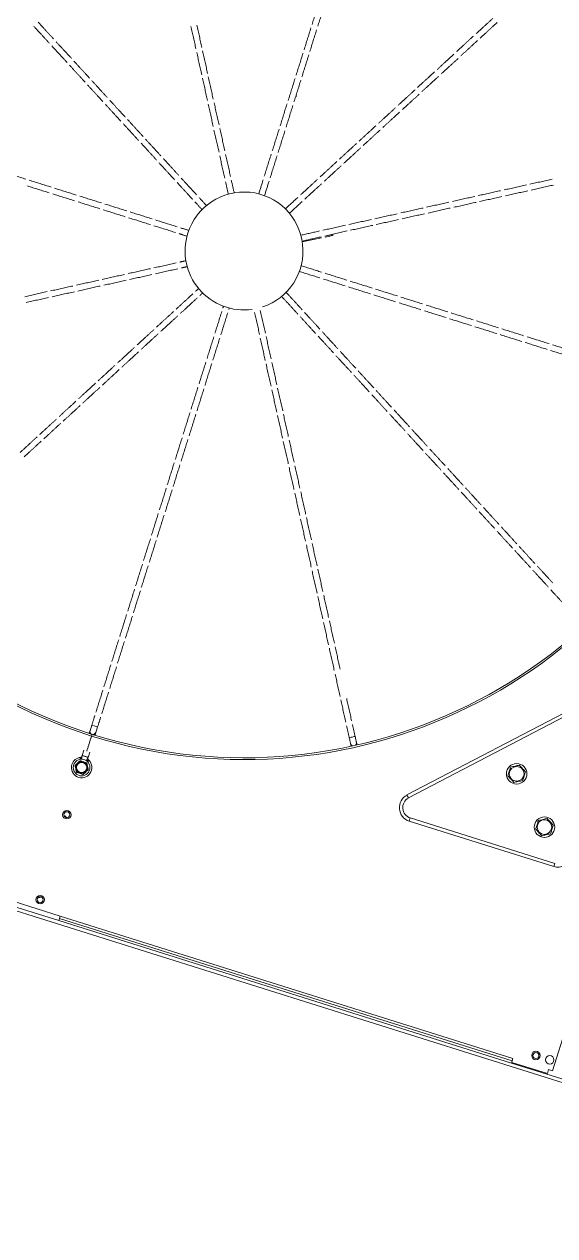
# Model space of a CAD drawing. Header units: metres. Extents: x -17822 to 152406, y -4219 to 19791.
# Drawn here: x 116899.4 to 116943.5, y 6315.5 to 6416.1 of the extents above; entities that cross this region are included whole.
import ezdxf

# ---------------------------------------------------------------- set-up
doc = ezdxf.new("R2010")
doc.units = ezdxf.units.M
doc.header["$LTSCALE"] = 100
doc.header["$MEASUREMENT"] = 0
doc.layers.get('0').update_dxf_attribs({"color": 9, "lineweight": 9})
doc.layers.add('Chiller', color=32, linetype='Continuous', lineweight=9)

# ---------------------------------------------------------------- blocks, each defined once
blk = doc.blocks.new('Chiller')
at = {"layer": 'Chiller', "linetype": 'Continuous'}
for p, q in [((73.81, -22.94), (587.43, -184.4)), ((309.17, -33.86), (310.76, -33.53)), ((310.74, -33.43), (310.66, -33.45)), ((311.6, -33.26), (311.04, -33.37)), ((311.06, -33.47), (311.72, -33.33)), ((311.7, -33.22), (311.72, -33.33)), ((317.87, -79.81), (333.65, -71.58)), ((318, -80.06), (333.78, -71.83)), ((291.53, -74.47), (291.68, -74)), ((291.68, -74), (292.16, -74.15)), ((292.16, -74.15), (292.01, -74.62)), ((291.48, -75.47), (291.44, -75.61)), ((291.48, -75.47), (291.49, -75.42)), ((291.54, -75.28), (291.49, -75.42)), ((291.54, -75.28), (291.55, -75.24)), ((291.6, -75.1), (291.55, -75.24)), ((291.6, -75.1), (291.61, -75.05)), ((291.66, -74.91), (291.61, -75.05)), ((291.66, -74.91), (291.7, -74.77)), ((291.02, -76.1), (290.88, -76.54)), ((290.88, -76.54), (291.02, -76.1)), ((291.3, -76.03), (291.26, -76.18)), ((291.3, -76.03), (291.32, -75.98)), ((291.36, -75.84), (291.32, -75.98)), ((291.36, -75.84), (291.38, -75.79)), ((291.36, -76.69), (291.5, -76.25)), ((291.5, -76.25), (291.36, -76.69)), ((291.42, -75.65), (291.38, -75.79)), ((291.42, -75.65), (291.44, -75.61)), ((291.36, -76.69), (290.88, -76.54)), ((290.88, -76.54), (291.36, -76.69)), ((291.36, -76.67), (290.89, -76.52)), ((290.89, -76.52), (291.36, -76.67)), ((318.06, -81.99), (318.15, -81.72)), ((330.07, -85.76), (318.06, -81.99)), ((330.15, -85.49), (318.15, -81.72)), ((330.07, -85.76), (330.15, -85.49)), ((285.11, -89.05), (288.93, -90.25)), ((289.05, -89.87), (285.23, -88.67)), ((288.93, -90.25), (288.99, -90.06)), ((326.56, -102.08), (288.93, -90.25)), ((288.99, -90.06), (289.05, -89.87)), ((326.62, -101.89), (288.99, -90.06)), ((289.05, -89.87), (326.68, -101.7)), ((329.97, -102.73), (333.03, -93)), ((326.56, -102.08), (326.62, -101.89)), ((326.56, -102.08), (333.34, -104.21)), ((329.54, -102.96), (326.58, -102.03)), ((326.68, -101.7), (326.62, -101.89)), ((329.54, -102.96), (329.64, -102.63)), ((329.64, -102.63), (329.97, -102.73))]:
    blk.add_line(p, q, dxfattribs=at)
at = {"layer": 'Chiller', "linetype": 'Continuous', "flags": 128}
for points in [[(313.56, -74.94), (313.54, -74.95), (313.49, -74.96), (313.41, -74.98), (313.32, -75), (313.22, -75.02), (313.14, -75.04), (313.09, -75.05), (313.07, -75.05), (313.07, -75.05)], [(313.18, -75.53), (313.17, -75.51), (313.17, -75.47), (313.16, -75.43), (313.14, -75.37), (313.13, -75.3), (313.11, -75.22), (313.09, -75.14), (313.07, -75.05)], [(313.56, -74.94), (313.58, -75.03), (313.6, -75.11), (313.61, -75.19), (313.63, -75.26), (313.64, -75.32), (313.65, -75.37), (313.66, -75.4), (313.67, -75.42)], [(290.69, -76.7), (290.69, -76.72), (290.7, -76.77), (290.71, -76.85), (290.72, -76.85)], [(317.87, -79.81), (317.88, -79.83), (317.89, -79.85), (317.9, -79.88), (317.92, -79.91), (317.94, -79.94), (317.96, -79.98), (317.98, -80.02), (318, -80.06)]]:
    blk.add_lwpolyline(points, dxfattribs=at)
at = {"layer": 'Chiller', "linetype": 'Continuous'}
for centre, radius in [((290.83, -77.53), 0.693), ((290.83, -77.53), 0.693), ((290.83, -77.53), 0.477), ((290.83, -77.53), 0.477), ((290.83, -77.53), 0.425), ((290.83, -77.53), 0.425), ((326.99, -78.05), 0.85), ((326.99, -78.05), 0.612), ((289.6, -81.45), 0.35), ((289.6, -81.45), 0.25), ((329.3, -82.48), 0.85), ((329.3, -82.48), 0.612), ((287.38, -88.51), 0.35), ((287.38, -88.51), 0.25), ((328.59, -101.46), 0.35), ((328.59, -101.46), 0.25), ((329.74, -101.82), 0.35)]:
    blk.add_circle(centre, radius, dxfattribs=at)
for centre, radius, start, end in [((304.33, -34.61), 42.25, 72.5493, 252.5493), ((304.33, -34.61), 42.1, 72.5493, 252.5493), ((304.33, -34.61), 42.25, 252.5493, 72.5493), ((304.33, -34.61), 42.1, 252.5493, 72.5493), ((304.33, -34.61), 4.9, 288.3885, 162.5493), ((304.33, -34.61), 4.9, 162.5493, 277.9493), ((311.62, -33.35), 0.1, 11.6593, 101.6593), ((291.77, -74.54), 0.247, 162.9068, 237.9515), ((291.77, -74.54), 0.247, 267.1589, 342.1799), ((313.43, -75.48), 0.246, 304.7315, 12.3219), ((313.42, -75.48), 0.246, 192.7756, 260.3791), ((290.83, -77.53), 0.85, 162.5493, 45.5136), ((290.83, -77.53), 0.85, 95.5136, 162.5493), ((290.65, -76.45), 0.25, 279.5849, 342.5493), ((340.08, -72), 49.55, 185.4289, 185.6104), ((291.6, -76.75), 0.75, 162.5493, 187.0634), ((290.65, -76.45), 0.75, 318.0278, 342.5493), ((253.61, -44.82), 49.55, 319.4881, 319.6696), ((328.05, -113), 51.4, 135.4356, 135.6106), ((291.6, -76.75), 0.25, 162.5493, 225.5136), ((318.42, -80.86), 1.18, 117.5493, 252.5493), ((318.42, -80.86), 0.9, 117.5493, 252.5493), ((289.26, -81.86), 0.35, 28.947, 72.5487), ((330.42, -84.63), 1.18, 252.5493, 342.5493), ((287.34, -87.97), 0.35, 252.5481, 296.1533)]:
    blk.add_arc(centre, radius, start, end, dxfattribs=at)
for points in [[(309.98, -15.79), (310.54, -13.99)], [(311.03, -14.13), (310.46, -15.94)], [(288.14, -17.34), (286.85, -15.94)], [(287.21, -15.59), (288.49, -16.99)], [(300.33, -17.81), (299.92, -15.96)], [(300.41, -15.85), (300.82, -17.7)], [(309.32, -17.9), (309.89, -16.08)], [(323.62, -16.56), (325.02, -15.27)], [(325.36, -15.63), (323.96, -16.92)], [(310.36, -16.23), (309.8, -18.03)], [(322, -18.04), (323.4, -16.75)], [(289.62, -18.95), (288.34, -17.56)], [(288.7, -17.22), (289.99, -18.61)], [(300.81, -19.97), (300.4, -18.12)], [(300.88, -17.99), (301.3, -19.85)], [(323.74, -17.12), (322.35, -18.4)], [(290.19, -18.84), (291.48, -20.24)], [(308.66, -19.99), (309.23, -18.18)], [(309.71, -18.32), (309.14, -20.13)], [(320.38, -19.53), (321.78, -18.25)], [(322.13, -18.61), (320.72, -19.89)], [(291.11, -20.58), (289.83, -19.18)], [(318.75, -21.02), (320.16, -19.73)], [(320.5, -20.1), (319.1, -21.38)], [(292.6, -22.2), (291.31, -20.8)], [(291.67, -20.45), (292.96, -21.86)], [(301.29, -22.12), (300.88, -20.26)], [(301.36, -20.14), (301.77, -22)], [(308, -22.1), (308.57, -20.28)], [(309.05, -20.42), (308.48, -22.23)], [(293.16, -22.08), (294.45, -23.48)], [(308.72, -21.75), (308.67, -21.72)], [(317.13, -22.51), (318.54, -21.22)], [(318.89, -21.58), (317.49, -22.86)], [(294.08, -23.82), (292.8, -22.42)], [(301.77, -24.27), (301.35, -22.4)], [(301.84, -22.29), (302.25, -24.14)], [(307.34, -24.2), (307.9, -22.38)], [(308.39, -22.52), (307.82, -24.33)], [(315.51, -24), (316.92, -22.71)], [(317.26, -23.07), (315.86, -24.35)], [(295.57, -25.44), (294.29, -24.04)], [(294.65, -23.69), (295.94, -25.1)], [(302.25, -26.41), (301.83, -24.56)], [(302.32, -24.43), (302.73, -26.29)], [(306.68, -26.29), (307.25, -24.48)], [(307.73, -24.62), (307.16, -26.43)], [(313.89, -25.49), (315.29, -24.2)], [(315.64, -24.56), (314.24, -25.84)], [(297.06, -27.06), (295.78, -25.66)], [(296.14, -25.32), (297.42, -26.71)], [(312.27, -26.97), (313.68, -25.68)], [(314.02, -26.05), (312.62, -27.33)], [(297.63, -26.94), (298.91, -28.34)], [(302.73, -28.57), (302.31, -26.71)], [(302.8, -26.59), (303.21, -28.43)], [(306.01, -28.4), (306.58, -26.58)], [(307.07, -26.71), (306.5, -28.53)], [(310.65, -28.46), (312.05, -27.17)], [(284.37, -28.07), (286.19, -28.64)], [(298.55, -28.69), (297.26, -27.28)], [(312.4, -27.53), (311, -28.82)], [(286.47, -28.73), (288.29, -29.3)], [(300.05, -30.32), (298.76, -28.91)], [(299.11, -28.56), (300.39, -29.95)], [(303.02, -29.88), (302.79, -28.86)], [(303.27, -28.73), (303.51, -29.77)], [(305.55, -29.86), (305.92, -28.69)], [(306.41, -28.81), (306.03, -30.01)], [(309.03, -29.95), (310.43, -28.66)], [(310.78, -29.02), (309.38, -30.3)], [(325.94, -29.54), (327.8, -29.12)], [(328.09, -29.06), (329.95, -28.65)], [(330.06, -29.13), (328.2, -29.55)], [(288.14, -29.78), (286.32, -29.21)], [(290.24, -30.44), (288.43, -29.87)], [(288.57, -29.39), (290.38, -29.96)], [(290.67, -30.05), (292.48, -30.62)], [(300.6, -30.18), (301.2, -30.83)], [(307.76, -31.11), (308.8, -30.16)], [(321.65, -30.49), (323.5, -30.08)], [(323.8, -30.01), (325.65, -29.6)], [(325.77, -30.09), (323.91, -30.5)], [(327.92, -29.61), (326.07, -30.02)], [(292.34, -31.1), (290.53, -30.53)], [(294.44, -31.76), (292.63, -31.19)], [(292.77, -30.71), (294.58, -31.28)], [(300.83, -31.17), (300.25, -30.53)], [(309.16, -30.5), (308.1, -31.48)], [(317.35, -31.45), (319.21, -31.04)], [(319.5, -30.97), (321.36, -30.56)], [(321.47, -31.04), (319.62, -31.46)], [(323.62, -30.57), (321.76, -30.98)], [(296.54, -32.42), (294.73, -31.85)], [(294.86, -31.37), (296.68, -31.94)], [(296.96, -32.03), (298.77, -32.6)], [(313.05, -32.41), (314.91, -31.99)], [(315.2, -31.93), (317.06, -31.52)], [(317.18, -32), (315.32, -32.41)], [(319.33, -31.52), (317.47, -31.93)], [(298.64, -33.08), (296.83, -32.51)], [(299.58, -33.38), (298.93, -33.17)], [(299.06, -32.69), (299.73, -32.9)], [(309.05, -33.3), (310.61, -32.95)], [(310.89, -32.89), (312.75, -32.47)], [(312.89, -32.95), (311.04, -33.37)], [(315.04, -32.48), (313.18, -32.89)], [(310.74, -33.43), (309.16, -33.79)], [(294.69, -36.49), (296.54, -36.08)], [(296.83, -36.02), (298.69, -35.6)], [(298.82, -36.09), (296.97, -36.5)], [(298.98, -35.54), (299.49, -35.42)], [(299.6, -35.91), (299.12, -36.02)], [(309.07, -35.83), (310.77, -36.37)], [(290.4, -37.45), (292.25, -37.04)], [(292.54, -36.97), (294.39, -36.56)], [(294.53, -37.04), (292.67, -37.46)], [(296.67, -36.57), (294.82, -36.98)], [(310.64, -36.85), (308.92, -36.31)], [(312.74, -37.51), (310.93, -36.94)], [(311.06, -36.46), (312.87, -37.03)], [(313.15, -37.12), (314.98, -37.69)], [(286.1, -38.41), (287.96, -37.99)], [(288.24, -37.93), (290.1, -37.52)], [(290.23, -38), (288.37, -38.41)], [(292.37, -37.52), (290.52, -37.94)], [(298.68, -39.45), (300.08, -38.16)], [(300.3, -37.96), (300.55, -37.73)], [(300.89, -38.1), (300.66, -38.31)], [(307.82, -38.04), (309.15, -39.49)], [(314.83, -38.17), (313.02, -37.6)], [(315.25, -37.78), (317.08, -38.35)], [(288.07, -38.48), (286.22, -38.89)], [(300.44, -38.51), (299.04, -39.8)], [(302.57, -39.36), (302.62, -39.2)], [(308.8, -39.85), (307.45, -38.38)], [(316.93, -38.83), (315.12, -38.26)], [(319.03, -39.49), (317.22, -38.92)], [(317.36, -38.44), (319.17, -39.01)], [(319.46, -39.1), (321.27, -39.67)], [(297.06, -40.93), (298.46, -39.65)], [(298.81, -40.01), (297.41, -41.29)], [(301.91, -41.45), (302.48, -39.64)], [(302.97, -39.76), (302.4, -41.58)], [(303.1, -39.35), (303.06, -39.47)], [(305.62, -41.55), (305.21, -39.71)], [(305.68, -39.56), (306.1, -41.43)], [(310.28, -41.47), (309, -40.07)], [(309.35, -39.71), (310.64, -41.11)], [(321.13, -40.15), (319.32, -39.58)], [(323.23, -40.81), (321.41, -40.24)], [(321.55, -39.76), (323.37, -40.33)], [(295.44, -42.42), (296.84, -41.14)], [(325.33, -41.47), (323.51, -40.9)], [(323.66, -40.42), (325.47, -40.99)], [(325.75, -41.08), (327.57, -41.65)], [(297.19, -41.49), (295.79, -42.78)], [(301.25, -43.55), (301.82, -41.73)], [(302.31, -41.86), (301.74, -43.68)], [(306.09, -43.7), (305.68, -41.85)], [(306.16, -41.71), (306.58, -43.58)], [(311.77, -43.08), (310.48, -41.68)], [(310.84, -41.33), (312.13, -42.74)], [(327.42, -42.13), (325.61, -41.56)], [(329.52, -42.79), (327.71, -42.22)], [(327.85, -41.74), (329.68, -42.31)], [(293.82, -43.91), (295.22, -42.63)], [(295.57, -42.98), (294.17, -44.27)], [(312.33, -42.96), (313.62, -44.36)], [(331.62, -43.45), (329.81, -42.88)], [(329.96, -42.4), (331.76, -42.97)], [(292.2, -45.4), (293.6, -44.11)], [(300.59, -45.64), (301.16, -43.84)], [(301.64, -43.97), (301.08, -45.78)], [(306.57, -45.85), (306.16, -44)], [(306.65, -43.88), (307.06, -45.73)], [(313.26, -44.71), (311.97, -43.31)], [(293.95, -44.47), (292.55, -45.76)], [(314.74, -46.32), (313.46, -44.92)], [(313.82, -44.58), (315.11, -45.98)], [(290.58, -46.88), (291.98, -45.6)], [(292.33, -45.96), (290.92, -47.25)], [(299.93, -47.74), (300.5, -45.93)], [(300.99, -46.06), (300.42, -47.88)], [(307.05, -48), (306.64, -46.14)], [(307.12, -46.02), (307.54, -47.88)], [(315.31, -46.2), (316.59, -47.6)], [(288.96, -48.37), (290.36, -47.09)], [(316.23, -47.95), (314.95, -46.55)], [(290.71, -47.45), (289.3, -48.74)], [(299.27, -49.84), (299.84, -48.03)], [(300.33, -48.16), (299.76, -49.98)], [(307.53, -50.15), (307.12, -48.29)], [(307.6, -48.17), (308.01, -50.02)], [(317.72, -49.56), (316.43, -48.16)], [(316.8, -47.82), (318.08, -49.22)], [(287.34, -49.86), (288.74, -48.58)], [(289.08, -48.93), (287.68, -50.23)], [(285.72, -51.35), (287.12, -50.06)], [(298.61, -51.94), (299.18, -50.13)], [(299.66, -50.27), (299.1, -52.08)], [(308.08, -50.32), (308.49, -52.17)], [(319.21, -51.19), (317.92, -49.79)], [(318.28, -49.44), (319.57, -50.84)], [(287.46, -50.42), (286.06, -51.71)], [(308.01, -52.29), (307.59, -50.44)], [(319.77, -51.07), (321.06, -52.46)], [(297.95, -54.04), (298.52, -52.22)], [(320.7, -52.81), (319.41, -51.41)], [(299, -52.37), (298.44, -54.18)], [(308.48, -54.44), (308.07, -52.58)], [(308.56, -52.47), (308.97, -54.32)], [(322.18, -54.43), (320.9, -53.03)], [(321.26, -52.68), (322.55, -54.09)], [(297.3, -56.13), (297.86, -54.33)], [(322.75, -54.3), (324.03, -55.71)], [(298.35, -54.46), (297.78, -56.28)], [(308.96, -56.58), (308.55, -54.73)], [(309.04, -54.61), (309.45, -56.47)], [(323.67, -56.05), (322.39, -54.65)], [(325.16, -57.67), (323.87, -56.27)], [(324.24, -55.93), (325.52, -57.33)], [(296.64, -58.23), (297.2, -56.42)], [(297.68, -56.56), (297.11, -58.38)], [(309.44, -58.73), (309.03, -56.88)], [(309.51, -56.76), (309.93, -58.62)], [(326.64, -59.29), (325.36, -57.89)], [(325.72, -57.54), (327.01, -58.95)], [(295.97, -60.34), (296.55, -58.52)], [(297.02, -58.67), (296.46, -60.47)], [(309.92, -60.88), (309.51, -59.03)], [(309.99, -58.91), (310.4, -60.76)], [(327.21, -59.17), (328.49, -60.57)], [(328.14, -60.92), (326.85, -59.51)], [(295.32, -62.43), (295.89, -60.62)], [(296.36, -60.76), (295.79, -62.58)], [(310.4, -63.03), (309.98, -61.18)], [(310.47, -61.06), (310.88, -62.91)], [(329.62, -62.53), (328.33, -61.13)], [(328.7, -60.79), (329.99, -62.19)], [(294.66, -64.53), (295.23, -62.71)], [(295.71, -62.86), (295.13, -64.68)], [(310.87, -65.17), (310.46, -63.32)], [(310.95, -63.21), (311.36, -65.06)], [(331.11, -64.15), (329.82, -62.76)], [(294, -66.63), (294.57, -64.81)], [(295.05, -64.96), (294.48, -66.77)], [(311.43, -65.35), (311.84, -67.21)], [(311.35, -67.33), (310.94, -65.47)], [(293.34, -68.72), (293.91, -66.91)], [(294.38, -67.06), (293.81, -68.87)], [(311.83, -69.47), (311.42, -67.62)], [(311.9, -67.5), (312.32, -69.36)], [(292.68, -70.83), (293.25, -69.01)], [(293.73, -69.16), (293.16, -70.97)], [(312.31, -71.62), (311.9, -69.76)], [(292.02, -72.92), (292.59, -71.11)], [(293.07, -71.26), (292.5, -73.07)], [(312.79, -73.76), (312.37, -71.91)], [(312.86, -71.8), (313.27, -73.65)], [(291.68, -74), (291.93, -73.21)], [(292.41, -73.35), (292.16, -74.15)], [(291.46, -74.69), (291.53, -74.47)], [(313.07, -75.05), (312.85, -74.06)], [(313.34, -73.95), (313.56, -74.94)], [(292.01, -74.62), (291.94, -74.84)], [(313.67, -75.42), (313.72, -75.64)], [(313.23, -75.75), (313.18, -75.53)]]:
    blk.add_open_spline(points, degree=1, dxfattribs=at)
for points, knots in [([(290.28, -77.36), (290.29, -77.35), (290.34, -77.31), (290.42, -77.24), (290.52, -77.14), (290.62, -77.05), (290.68, -76.99), (290.71, -76.97)], [0, 0, 0, 0, 0.111318, 0.325274, 0.540888, 0.820939, 1, 1, 1, 1]), ([(290.71, -76.97), (290.7, -76.98), (290.67, -77.01), (290.59, -77.07), (290.48, -77.18), (290.37, -77.28), (290.3, -77.34), (290.28, -77.36), (290.28, -77.36)], [0, 0, 0, 0, 0.061533, 0.243712, 0.500216, 0.869735, 0.981557, 1, 1, 1, 1]), ([(290.41, -77.92), (290.4, -77.91), (290.39, -77.87), (290.37, -77.78), (290.34, -77.62), (290.31, -77.48), (290.29, -77.39), (290.28, -77.36), (290.28, -77.36)], [0, 0, 0, 0, 0.061533, 0.243721, 0.500216, 0.869734, 0.981565, 1, 1, 1, 1]), ([(290.28, -77.36), (290.28, -77.38), (290.3, -77.44), (290.32, -77.54), (290.35, -77.68), (290.38, -77.81), (290.4, -77.89), (290.41, -77.92)], [0, 0, 0, 0, 0.111318, 0.325265, 0.540888, 0.820939, 1, 1, 1, 1]), ([(290.71, -76.97), (290.72, -76.98), (290.78, -76.99), (290.88, -77.03), (291.01, -77.07), (291.14, -77.11), (291.22, -77.13), (291.26, -77.14)], [0, 0, 0, 0, 0.1112877, 0.3252305, 0.5408352, 0.8208977, 1, 1, 1, 1]), ([(291.26, -77.14), (291.24, -77.14), (291.18, -77.12), (291.08, -77.09), (290.95, -77.05), (290.82, -77.01), (290.74, -76.98), (290.71, -76.97)], [0, 0, 0, 0, 0.111362, 0.325305, 0.54091, 0.820973, 1, 1, 1, 1]), ([(291.26, -77.14), (291.26, -77.15), (291.27, -77.2), (291.29, -77.29), (291.32, -77.45), (291.36, -77.59), (291.38, -77.68), (291.38, -77.7), (291.38, -77.71)], [0, 0, 0, 0, 0.061533, 0.243712, 0.500216, 0.869735, 0.981557, 1, 1, 1, 1]), ([(291.38, -77.71), (291.38, -77.69), (291.36, -77.63), (291.34, -77.53), (291.31, -77.39), (291.28, -77.26), (291.26, -77.18), (291.26, -77.14)], [0, 0, 0, 0, 0.111356, 0.325272, 0.540886, 0.820939, 1, 1, 1, 1]), ([(326.26, -78.21), (326.27, -78.18), (326.31, -78.03), (326.39, -77.79), (326.45, -77.58), (326.48, -77.5)], [0, 0, 0, 0, 0.13214, 0.636315, 1, 1, 1, 1]), ([(326.48, -77.5), (326.54, -77.48), (326.67, -77.45), (326.92, -77.4), (327.1, -77.36), (327.21, -77.33)], [0, 0, 0, 0, 0.264901, 0.53549, 1, 1, 1, 1]), ([(327.21, -77.33), (327.26, -77.38), (327.35, -77.48), (327.52, -77.67), (327.64, -77.8), (327.72, -77.89)], [0, 0, 0, 0, 0.264862, 0.535466, 1, 1, 1, 1]), ([(290.96, -78.1), (290.94, -78.09), (290.88, -78.07), (290.78, -78.04), (290.65, -78), (290.52, -77.96), (290.44, -77.93), (290.41, -77.92)], [0, 0, 0, 0, 0.111362, 0.325305, 0.54091, 0.820973, 1, 1, 1, 1]), ([(290.41, -77.92), (290.42, -77.93), (290.48, -77.95), (290.58, -77.98), (290.71, -78.02), (290.84, -78.06), (290.92, -78.09), (290.96, -78.1)], [0, 0, 0, 0, 0.1112877, 0.3252305, 0.5408352, 0.8208977, 1, 1, 1, 1]), ([(291.38, -77.71), (291.37, -77.72), (291.32, -77.76), (291.24, -77.83), (291.14, -77.93), (291.04, -78.02), (290.98, -78.08), (290.96, -78.1)], [0, 0, 0, 0, 0.111356, 0.325264, 0.540886, 0.820939, 1, 1, 1, 1]), ([(290.96, -78.1), (290.96, -78.09), (290.99, -78.06), (291.07, -78), (291.18, -77.89), (291.29, -77.79), (291.36, -77.72), (291.38, -77.71), (291.38, -77.71)], [0, 0, 0, 0, 0.061533, 0.243721, 0.500216, 0.869734, 0.981565, 1, 1, 1, 1]), ([(326.76, -78.77), (326.72, -78.72), (326.63, -78.62), (326.46, -78.43), (326.33, -78.3), (326.26, -78.21)], [0, 0, 0, 0, 0.264847, 0.535435, 1, 1, 1, 1]), ([(327.72, -77.89), (327.69, -77.97), (327.63, -78.18), (327.55, -78.42), (327.51, -78.57), (327.5, -78.6)], [0, 0, 0, 0, 0.363685, 0.86786, 1, 1, 1, 1]), ([(327.5, -78.6), (327.43, -78.62), (327.3, -78.65), (327.05, -78.7), (326.88, -78.74), (326.76, -78.77)], [0, 0, 0, 0, 0.264861, 0.535463, 1, 1, 1, 1]), ([(328.57, -82.65), (328.6, -82.56), (328.66, -82.36), (328.74, -82.11), (328.78, -81.96), (328.79, -81.93)], [0, 0, 0, 0, 0.3636822, 0.8678538, 1, 1, 1, 1]), ([(328.79, -81.93), (328.86, -81.92), (328.99, -81.89), (329.23, -81.83), (329.41, -81.79), (329.53, -81.77)], [0, 0, 0, 0, 0.2648624, 0.5354617, 1, 1, 1, 1]), ([(329.53, -81.77), (329.57, -81.81), (329.66, -81.91), (329.83, -82.1), (329.96, -82.23), (330.03, -82.32)], [0, 0, 0, 0, 0.264901, 0.53549, 1, 1, 1, 1]), ([(330.03, -82.32), (330.02, -82.35), (329.98, -82.5), (329.9, -82.75), (329.84, -82.95), (329.81, -83.04)], [0, 0, 0, 0, 0.1321462, 0.6363178, 1, 1, 1, 1]), ([(329.08, -83.2), (329.03, -83.15), (328.94, -83.05), (328.77, -82.87), (328.65, -82.73), (328.57, -82.65)], [0, 0, 0, 0, 0.264862, 0.535466, 1, 1, 1, 1]), ([(329.81, -83.04), (329.74, -83.05), (329.62, -83.08), (329.37, -83.13), (329.19, -83.17), (329.08, -83.2)], [0, 0, 0, 0, 0.264844, 0.535433, 1, 1, 1, 1])]:
    blk.add_open_spline(points, degree=3, knots=knots, dxfattribs=at)

msp = doc.modelspace()

# ---------------------------------------------------------------- block references
at = {"color": 2}
msp.add_blockref('Chiller', (116613.33, 6431.9), dxfattribs=at)

doc.saveas('drawing.dxf')
